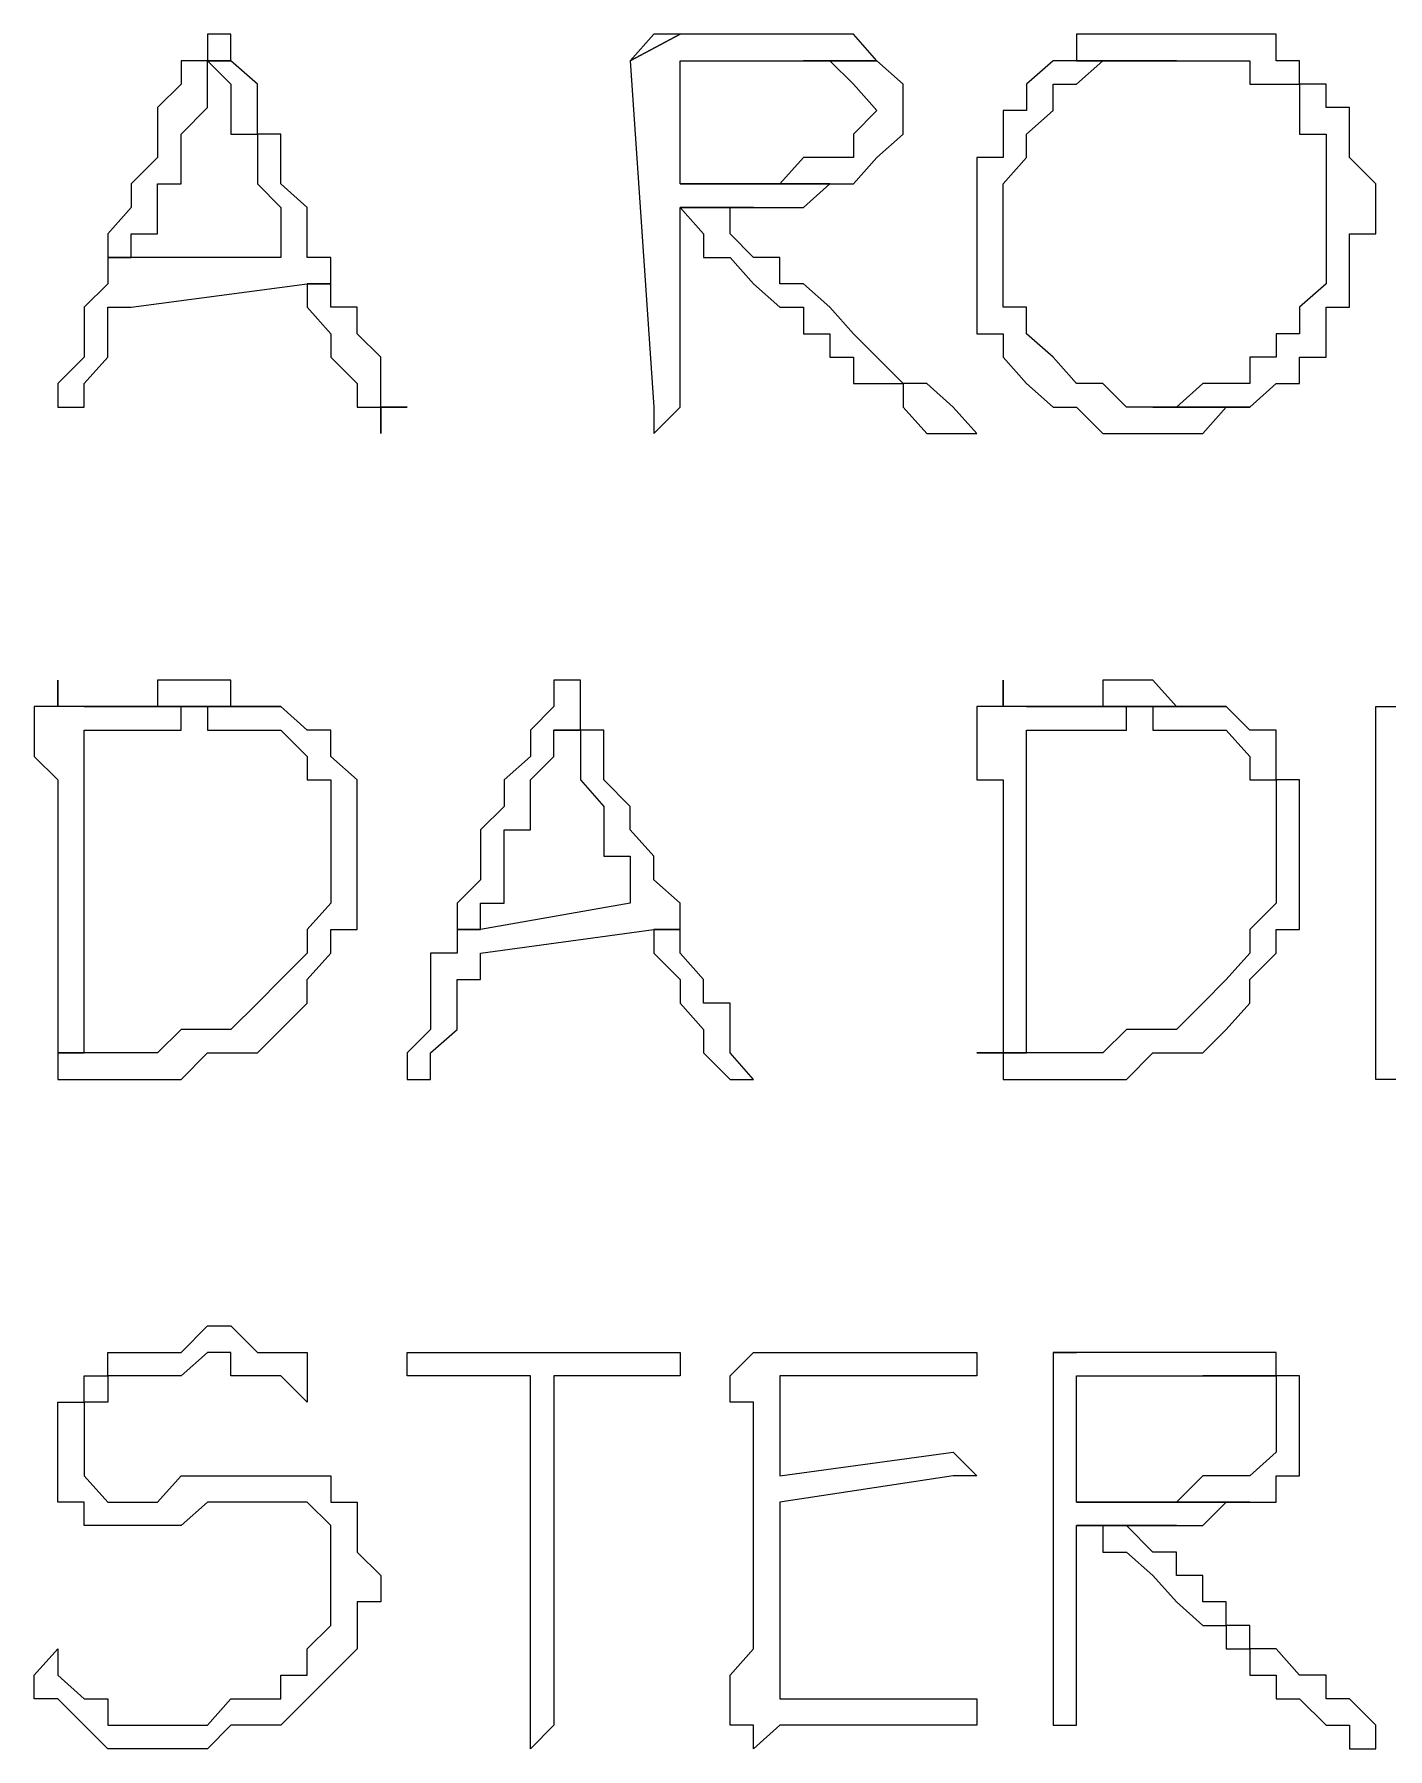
# Model space of a CAD drawing. Header units: millimetres. Extents: x -518.8 to -461.2, y 3.5 to 44.2.
# Drawn here: x -510.9978 to -510.6511, y 30.9962 to 31.4353 of the extents above; entities that cross this region are included whole.
import ezdxf

# ---------------------------------------------------------------- set-up
doc = ezdxf.new("R2010")
doc.units = ezdxf.units.MM
doc.header["$MEASUREMENT"] = 0
doc.layers.add('MYSOLIDS', color=7, linetype='Continuous')

msp = doc.modelspace()

# ---------------------------------------------------------------- linework, layer by layer
at = {"layer": 'MYSOLIDS'}
for points in [[(-510.9534, 31.43529), (-510.9534, 31.43529), (-510.9534, 31.43529), (-510.9534, 31.43529), (-510.9534, 31.42853), (-510.96017, 31.42853), (-510.96017, 31.42251), (-510.96619, 31.4165), (-510.96619, 31.40973), (-510.96619, 31.40371), (-510.97295, 31.39695), (-510.97295, 31.39695), (-510.97295, 31.39093), (-510.97295, 31.39093), (-510.97897, 31.38417), (-510.97897, 31.37815), (-510.97897, 31.37815), (-510.97295, 31.37815), (-510.97295, 31.37815), (-510.97295, 31.38417), (-510.96619, 31.38417), (-510.96619, 31.39093), (-510.96619, 31.39695), (-510.96619, 31.39695), (-510.96017, 31.39695), (-510.96017, 31.40371), (-510.96017, 31.40973), (-510.96017, 31.40973), (-510.9534, 31.4165), (-510.9534, 31.42251), (-510.9534, 31.42853), (-510.94739, 31.42853), (-510.94739, 31.43529), (-510.94739, 31.43529), (-510.9534, 31.43529), (-510.9534, 31.43529)], [(-510.80077, 31.43529), (-510.80077, 31.43529), (-510.80679, 31.43529), (-510.81355, 31.43529), (-510.81355, 31.43529), (-510.81957, 31.43529), (-510.81957, 31.43529), (-510.82634, 31.43529), (-510.83235, 31.43529), (-510.83235, 31.43529), (-510.84513, 31.42853), (-510.83912, 31.3398), (-510.83912, 31.3398), (-510.83912, 31.33304), (-510.83235, 31.3398), (-510.83235, 31.3398), (-510.83235, 31.3398), (-510.83235, 31.39093), (-510.81355, 31.39093), (-510.80679, 31.39093), (-510.80077, 31.39093), (-510.80077, 31.39093), (-510.79401, 31.39695), (-510.79401, 31.39695), (-510.83235, 31.39695), (-510.83235, 31.42853), (-510.83235, 31.42853), (-510.83235, 31.42853), (-510.82634, 31.42853), (-510.81957, 31.42853), (-510.81355, 31.42853), (-510.81355, 31.42853), (-510.80679, 31.42853), (-510.80077, 31.42853), (-510.78198, 31.42853), (-510.78198, 31.42853), (-510.78799, 31.43529), (-510.79401, 31.43529), (-510.79401, 31.43529), (-510.80077, 31.43529), (-510.80077, 31.43529)], [(-510.83912, 31.43529), (-510.83912, 31.43529), (-510.84513, 31.42853), (-510.83235, 31.43529), (-510.83912, 31.43529), (-510.83912, 31.43529), (-510.83912, 31.43529)], [(-510.70528, 31.43529), (-510.70528, 31.43529), (-510.7113, 31.43529), (-510.71807, 31.43529), (-510.71807, 31.43529), (-510.72408, 31.43529), (-510.73085, 31.43529), (-510.73085, 31.42853), (-510.70528, 31.42853), (-510.70528, 31.42853), (-510.69852, 31.42853), (-510.6925, 31.42853), (-510.6925, 31.42853), (-510.68649, 31.42853), (-510.68649, 31.42251), (-510.67972, 31.42251), (-510.67371, 31.42251), (-510.67371, 31.4165), (-510.67371, 31.4165), (-510.67371, 31.40973), (-510.66694, 31.40973), (-510.66694, 31.40371), (-510.66694, 31.39695), (-510.66694, 31.39695), (-510.66694, 31.39093), (-510.66694, 31.39093), (-510.66694, 31.38417), (-510.66694, 31.37815), (-510.66694, 31.37815), (-510.66694, 31.37138), (-510.67371, 31.36537), (-510.67371, 31.36537), (-510.67371, 31.3586), (-510.67972, 31.3586), (-510.67972, 31.35259), (-510.68649, 31.35259), (-510.68649, 31.34582), (-510.6925, 31.34582), (-510.6925, 31.34582), (-510.69852, 31.34582), (-510.70528, 31.3398), (-510.70528, 31.3398), (-510.7113, 31.3398), (-510.68649, 31.3398), (-510.68649, 31.3398), (-510.67972, 31.34582), (-510.67371, 31.34582), (-510.67371, 31.34582), (-510.67371, 31.35259), (-510.66694, 31.35259), (-510.66694, 31.3586), (-510.66694, 31.36537), (-510.66092, 31.36537), (-510.66092, 31.37138), (-510.66092, 31.37138), (-510.66092, 31.37815), (-510.66092, 31.38417), (-510.65416, 31.38417), (-510.65416, 31.39093), (-510.65416, 31.39093), (-510.65416, 31.39695), (-510.66092, 31.40371), (-510.66092, 31.40371), (-510.66092, 31.40973), (-510.66092, 31.4165), (-510.66694, 31.4165), (-510.66694, 31.42251), (-510.67371, 31.42251), (-510.67371, 31.42853), (-510.67371, 31.42853), (-510.67972, 31.42853), (-510.67972, 31.43529), (-510.68649, 31.43529), (-510.6925, 31.43529), (-510.69852, 31.43529), (-510.69852, 31.43529), (-510.70528, 31.43529), (-510.70528, 31.43529)], [(-510.94739, 31.42853), (-510.9534, 31.42853), (-510.94739, 31.42251), (-510.94739, 31.42251), (-510.94739, 31.41574), (-510.94739, 31.40973), (-510.94062, 31.40973), (-510.94062, 31.40371), (-510.94062, 31.39695), (-510.94062, 31.39695), (-510.93461, 31.39093), (-510.93461, 31.38417), (-510.93461, 31.38417), (-510.93461, 31.37815), (-510.97295, 31.37815), (-510.97897, 31.37815), (-510.97897, 31.37138), (-510.98498, 31.36537), (-510.98498, 31.36537), (-510.98498, 31.3586), (-510.98498, 31.3586), (-510.98498, 31.35259), (-510.99175, 31.34582), (-510.99175, 31.3398), (-510.99175, 31.3398), (-510.99175, 31.3398), (-510.98498, 31.3398), (-510.98498, 31.3398), (-510.98498, 31.3398), (-510.98498, 31.34582), (-510.97897, 31.35259), (-510.97897, 31.35259), (-510.97897, 31.35259), (-510.97897, 31.3586), (-510.97897, 31.36537), (-510.97295, 31.36537), (-510.92784, 31.37138), (-510.92183, 31.37138), (-510.92183, 31.37815), (-510.92784, 31.37815), (-510.92784, 31.38417), (-510.92784, 31.39093), (-510.92784, 31.39093), (-510.93461, 31.39695), (-510.93461, 31.40371), (-510.93461, 31.40371), (-510.93461, 31.40973), (-510.94062, 31.40973), (-510.94062, 31.41574), (-510.94062, 31.41574), (-510.94062, 31.42251), (-510.94062, 31.42251), (-510.94739, 31.42853), (-510.94739, 31.42853)], [(-510.78198, 31.42853), (-510.80077, 31.42853), (-510.80077, 31.42853), (-510.79401, 31.42853), (-510.79401, 31.42853), (-510.78799, 31.42251), (-510.78799, 31.42251), (-510.78799, 31.42251), (-510.78198, 31.41574), (-510.78198, 31.41574), (-510.78799, 31.40973), (-510.78799, 31.40973), (-510.78799, 31.40371), (-510.79401, 31.40371), (-510.79401, 31.40371), (-510.80077, 31.40371), (-510.80679, 31.39695), (-510.80679, 31.39695), (-510.81355, 31.39695), (-510.81957, 31.39695), (-510.82634, 31.39695), (-510.82634, 31.39695), (-510.83235, 31.39695), (-510.79401, 31.39695), (-510.78799, 31.39695), (-510.78799, 31.39695), (-510.78198, 31.40371), (-510.78198, 31.40371), (-510.77521, 31.40973), (-510.77521, 31.40973), (-510.77521, 31.41574), (-510.77521, 31.42251), (-510.77521, 31.42251), (-510.78198, 31.42853), (-510.78198, 31.42853), (-510.78198, 31.42853)], [(-510.73085, 31.42853), (-510.73686, 31.42853), (-510.73686, 31.42853), (-510.74363, 31.42251), (-510.74363, 31.42251), (-510.74363, 31.41574), (-510.74964, 31.41574), (-510.74964, 31.40973), (-510.74964, 31.40371), (-510.75641, 31.40371), (-510.75641, 31.39695), (-510.75641, 31.39093), (-510.75641, 31.39093), (-510.75641, 31.38417), (-510.75641, 31.37815), (-510.75641, 31.37815), (-510.75641, 31.37138), (-510.75641, 31.36537), (-510.75641, 31.3586), (-510.74964, 31.3586), (-510.74964, 31.35259), (-510.74964, 31.35259), (-510.74363, 31.34582), (-510.74363, 31.34582), (-510.73686, 31.3398), (-510.73686, 31.3398), (-510.73085, 31.3398), (-510.72408, 31.33304), (-510.72408, 31.33304), (-510.71807, 31.33304), (-510.7113, 31.33304), (-510.7113, 31.33304), (-510.70528, 31.33304), (-510.70528, 31.33304), (-510.69852, 31.33304), (-510.6925, 31.3398), (-510.6925, 31.3398), (-510.68649, 31.3398), (-510.7113, 31.3398), (-510.71807, 31.3398), (-510.71807, 31.3398), (-510.72408, 31.34582), (-510.73085, 31.34582), (-510.73085, 31.34582), (-510.73686, 31.35259), (-510.73686, 31.35259), (-510.73686, 31.35259), (-510.74363, 31.3586), (-510.74363, 31.3586), (-510.74363, 31.36537), (-510.74964, 31.36537), (-510.74964, 31.37138), (-510.74964, 31.37815), (-510.74964, 31.38417), (-510.74964, 31.38417), (-510.74964, 31.39093), (-510.74964, 31.39093), (-510.74964, 31.39695), (-510.74363, 31.40371), (-510.74363, 31.40973), (-510.74363, 31.40973), (-510.73686, 31.41574), (-510.73686, 31.41574), (-510.73686, 31.42251), (-510.73085, 31.42251), (-510.73085, 31.42251), (-510.72408, 31.42853), (-510.71807, 31.42853), (-510.71807, 31.42853), (-510.7113, 31.42853), (-510.70528, 31.42853), (-510.73085, 31.42853), (-510.73085, 31.42853)], [(-510.81355, 31.39093), (-510.83235, 31.39093), (-510.83235, 31.39093), (-510.82634, 31.38417), (-510.82634, 31.37815), (-510.81957, 31.37815), (-510.81355, 31.37138), (-510.81355, 31.37138), (-510.80679, 31.36537), (-510.80679, 31.36537), (-510.80077, 31.36537), (-510.80077, 31.3586), (-510.79401, 31.3586), (-510.79401, 31.35259), (-510.78799, 31.35259), (-510.78799, 31.34582), (-510.78198, 31.34582), (-510.77521, 31.34582), (-510.77521, 31.3398), (-510.76919, 31.33304), (-510.76919, 31.33304), (-510.76243, 31.33304), (-510.76243, 31.33304), (-510.76243, 31.33304), (-510.75641, 31.33304), (-510.75641, 31.33304), (-510.76243, 31.3398), (-510.76243, 31.3398), (-510.76919, 31.34582), (-510.76919, 31.34582), (-510.76919, 31.34582), (-510.77521, 31.34582), (-510.78198, 31.35259), (-510.78198, 31.35259), (-510.78799, 31.3586), (-510.78799, 31.3586), (-510.79401, 31.36537), (-510.79401, 31.36537), (-510.80077, 31.37138), (-510.80077, 31.37138), (-510.80679, 31.37138), (-510.80679, 31.37815), (-510.81355, 31.37815), (-510.81957, 31.38417), (-510.81957, 31.39093), (-510.82634, 31.39093), (-510.82634, 31.39093), (-510.81957, 31.39093), (-510.81355, 31.39093), (-510.81355, 31.39093)], [(-510.92183, 31.37138), (-510.92784, 31.37138), (-510.92784, 31.37138), (-510.92784, 31.36537), (-510.92183, 31.3586), (-510.92183, 31.3586), (-510.92183, 31.35259), (-510.91506, 31.34582), (-510.91506, 31.3398), (-510.90904, 31.3398), (-510.90904, 31.33304), (-510.90904, 31.33304), (-510.90904, 31.3398), (-510.90228, 31.3398), (-510.90904, 31.3398), (-510.90904, 31.34582), (-510.90904, 31.35259), (-510.91506, 31.3586), (-510.91506, 31.36537), (-510.92183, 31.36537), (-510.92183, 31.37138), (-510.92183, 31.37138)], [(-510.99175, 31.26988), (-510.99175, 31.26311), (-510.99777, 31.26311), (-510.99777, 31.2571), (-510.99777, 31.2571), (-510.99777, 31.25033), (-510.99175, 31.24432), (-510.99175, 31.24432), (-510.99175, 31.23755), (-510.99175, 31.23153), (-510.99175, 31.23153), (-510.99175, 31.22477), (-510.99175, 31.21875), (-510.99175, 31.21274), (-510.99175, 31.21274), (-510.99175, 31.20597), (-510.99175, 31.19996), (-510.99175, 31.19319), (-510.99175, 31.19319), (-510.99175, 31.18717), (-510.99175, 31.18041), (-510.99175, 31.17439), (-510.99175, 31.17439), (-510.98498, 31.17439), (-510.98498, 31.18041), (-510.98498, 31.18041), (-510.98498, 31.18717), (-510.98498, 31.19319), (-510.98498, 31.19319), (-510.98498, 31.19996), (-510.98498, 31.20597), (-510.98498, 31.20597), (-510.98498, 31.21274), (-510.98498, 31.21875), (-510.98498, 31.21875), (-510.98498, 31.22477), (-510.98498, 31.23153), (-510.98498, 31.23153), (-510.98498, 31.23755), (-510.98498, 31.24432), (-510.98498, 31.25033), (-510.98498, 31.25033), (-510.98498, 31.2571), (-510.98498, 31.2571), (-510.97897, 31.2571), (-510.97897, 31.2571), (-510.97295, 31.2571), (-510.96619, 31.2571), (-510.96619, 31.2571), (-510.96017, 31.2571), (-510.96017, 31.26311), (-510.93461, 31.26311), (-510.93461, 31.26311), (-510.98498, 31.26311), (-510.99175, 31.26311), (-510.99175, 31.26988), (-510.99175, 31.26988)], [(-510.9534, 31.26988), (-510.96017, 31.26988), (-510.96619, 31.26988), (-510.96619, 31.26311), (-510.96619, 31.26311), (-510.97295, 31.26311), (-510.97897, 31.26311), (-510.98498, 31.26311), (-510.98498, 31.26311), (-510.93461, 31.26311), (-510.94062, 31.26311), (-510.94739, 31.26311), (-510.94739, 31.26988), (-510.9534, 31.26988), (-510.9534, 31.26988)], [(-510.86468, 31.26988), (-510.86468, 31.26988), (-510.86468, 31.26988), (-510.86468, 31.26311), (-510.86468, 31.26311), (-510.8707, 31.2571), (-510.8707, 31.2571), (-510.8707, 31.25033), (-510.87746, 31.24432), (-510.87746, 31.23755), (-510.88348, 31.23153), (-510.88348, 31.22477), (-510.88348, 31.22477), (-510.88348, 31.21875), (-510.88949, 31.21274), (-510.88949, 31.21274), (-510.88949, 31.20597), (-510.88348, 31.20597), (-510.88348, 31.21274), (-510.87746, 31.21274), (-510.87746, 31.21875), (-510.87746, 31.22477), (-510.87746, 31.22477), (-510.87746, 31.23153), (-510.8707, 31.23153), (-510.8707, 31.23755), (-510.8707, 31.23755), (-510.8707, 31.24432), (-510.86468, 31.25033), (-510.86468, 31.25033), (-510.86468, 31.2571), (-510.85792, 31.2571), (-510.85792, 31.26311), (-510.85792, 31.26988), (-510.86468, 31.26988), (-510.86468, 31.26988)], [(-510.74964, 31.26988), (-510.74964, 31.26311), (-510.75641, 31.26311), (-510.75641, 31.2571), (-510.75641, 31.2571), (-510.75641, 31.25033), (-510.75641, 31.24432), (-510.74964, 31.24432), (-510.74964, 31.23755), (-510.74964, 31.23153), (-510.74964, 31.23153), (-510.74964, 31.22477), (-510.74964, 31.21875), (-510.74964, 31.21274), (-510.74964, 31.21274), (-510.74964, 31.20597), (-510.74964, 31.19996), (-510.74964, 31.19319), (-510.74964, 31.19319), (-510.74964, 31.18717), (-510.74964, 31.18041), (-510.74964, 31.17439), (-510.75641, 31.17439), (-510.74363, 31.17439), (-510.74363, 31.18041), (-510.74363, 31.18041), (-510.74363, 31.18717), (-510.74363, 31.19319), (-510.74363, 31.19319), (-510.74363, 31.19996), (-510.74363, 31.20597), (-510.74363, 31.20597), (-510.74363, 31.21274), (-510.74363, 31.21875), (-510.74363, 31.21875), (-510.74363, 31.22477), (-510.74363, 31.23153), (-510.74363, 31.23153), (-510.74363, 31.23755), (-510.74363, 31.24432), (-510.74363, 31.25033), (-510.74363, 31.25033), (-510.74363, 31.2571), (-510.74363, 31.2571), (-510.73686, 31.2571), (-510.73686, 31.2571), (-510.73085, 31.2571), (-510.72408, 31.2571), (-510.72408, 31.2571), (-510.71807, 31.2571), (-510.71807, 31.26311), (-510.6925, 31.26311), (-510.6925, 31.26311), (-510.74363, 31.26311), (-510.74964, 31.26311), (-510.74964, 31.26988), (-510.74964, 31.26988)], [(-510.7113, 31.26988), (-510.71807, 31.26988), (-510.72408, 31.26988), (-510.72408, 31.26311), (-510.73085, 31.26311), (-510.73085, 31.26311), (-510.73686, 31.26311), (-510.74363, 31.26311), (-510.74363, 31.26311), (-510.6925, 31.26311), (-510.69852, 31.26311), (-510.70528, 31.26311), (-510.7113, 31.26988), (-510.7113, 31.26988), (-510.7113, 31.26988)], [(-510.93461, 31.26311), (-510.96017, 31.26311), (-510.9534, 31.26311), (-510.9534, 31.2571), (-510.94739, 31.2571), (-510.94062, 31.2571), (-510.93461, 31.2571), (-510.93461, 31.2571), (-510.92784, 31.25033), (-510.92784, 31.25033), (-510.92784, 31.25033), (-510.92784, 31.24432), (-510.92183, 31.24432), (-510.92183, 31.23755), (-510.92183, 31.23153), (-510.92183, 31.22477), (-510.92183, 31.22477), (-510.92183, 31.21875), (-510.92183, 31.21274), (-510.92784, 31.20597), (-510.92784, 31.20597), (-510.92784, 31.19996), (-510.92784, 31.19996), (-510.93461, 31.19319), (-510.93461, 31.19319), (-510.94062, 31.18717), (-510.94062, 31.18717), (-510.94739, 31.18041), (-510.94739, 31.18041), (-510.9534, 31.18041), (-510.96017, 31.18041), (-510.96619, 31.17439), (-510.96619, 31.17439), (-510.96619, 31.17439), (-510.97295, 31.17439), (-510.97897, 31.17439), (-510.97897, 31.17439), (-510.98498, 31.17439), (-510.99175, 31.17439), (-510.99175, 31.17439), (-510.99175, 31.16762), (-510.99175, 31.16762), (-510.99175, 31.16762), (-510.98498, 31.16762), (-510.97897, 31.16762), (-510.97295, 31.16762), (-510.97295, 31.16762), (-510.96619, 31.16762), (-510.96017, 31.16762), (-510.96017, 31.16762), (-510.9534, 31.17439), (-510.94739, 31.17439), (-510.94739, 31.17439), (-510.94062, 31.17439), (-510.94062, 31.17439), (-510.93461, 31.18041), (-510.93461, 31.18041), (-510.92784, 31.18717), (-510.92784, 31.18717), (-510.92784, 31.19319), (-510.92183, 31.19996), (-510.92183, 31.19996), (-510.92183, 31.20597), (-510.91506, 31.20597), (-510.91506, 31.21274), (-510.91506, 31.21875), (-510.91506, 31.22477), (-510.91506, 31.22477), (-510.91506, 31.22477), (-510.91506, 31.23153), (-510.91506, 31.23755), (-510.91506, 31.24432), (-510.91506, 31.24432), (-510.92183, 31.25033), (-510.92183, 31.2571), (-510.92784, 31.2571), (-510.92784, 31.2571), (-510.92784, 31.2571), (-510.93461, 31.26311), (-510.93461, 31.26311)], [(-510.6925, 31.26311), (-510.71807, 31.26311), (-510.7113, 31.26311), (-510.7113, 31.2571), (-510.70528, 31.2571), (-510.69852, 31.2571), (-510.6925, 31.2571), (-510.6925, 31.2571), (-510.68649, 31.25033), (-510.68649, 31.25033), (-510.68649, 31.25033), (-510.68649, 31.24432), (-510.67972, 31.24432), (-510.67972, 31.23755), (-510.67972, 31.23153), (-510.67972, 31.22477), (-510.67972, 31.22477), (-510.67972, 31.21875), (-510.67972, 31.21274), (-510.68649, 31.20597), (-510.68649, 31.20597), (-510.68649, 31.19996), (-510.68649, 31.19996), (-510.6925, 31.19319), (-510.6925, 31.19319), (-510.69852, 31.18717), (-510.69852, 31.18717), (-510.70528, 31.18041), (-510.70528, 31.18041), (-510.7113, 31.18041), (-510.71807, 31.18041), (-510.72408, 31.17439), (-510.72408, 31.17439), (-510.72408, 31.17439), (-510.73085, 31.17439), (-510.73686, 31.17439), (-510.73686, 31.17439), (-510.74363, 31.17439), (-510.75641, 31.17439), (-510.74964, 31.17439), (-510.74964, 31.16762), (-510.74964, 31.16762), (-510.74964, 31.16762), (-510.74363, 31.16762), (-510.73686, 31.16762), (-510.73085, 31.16762), (-510.73085, 31.16762), (-510.72408, 31.16762), (-510.71807, 31.16762), (-510.71807, 31.16762), (-510.7113, 31.17439), (-510.70528, 31.17439), (-510.70528, 31.17439), (-510.69852, 31.17439), (-510.69852, 31.17439), (-510.6925, 31.18041), (-510.6925, 31.18041), (-510.68649, 31.18717), (-510.68649, 31.18717), (-510.68649, 31.19319), (-510.67972, 31.19996), (-510.67972, 31.19996), (-510.67972, 31.20597), (-510.67371, 31.20597), (-510.67371, 31.21274), (-510.67371, 31.21875), (-510.67371, 31.22477), (-510.67371, 31.22477), (-510.67371, 31.22477), (-510.67371, 31.23153), (-510.67371, 31.23755), (-510.67371, 31.24432), (-510.67972, 31.24432), (-510.67972, 31.25033), (-510.67972, 31.2571), (-510.68649, 31.2571), (-510.68649, 31.2571), (-510.68649, 31.2571), (-510.6925, 31.26311), (-510.6925, 31.26311)], [(-510.64814, 31.16762), (-510.65416, 31.16762), (-510.65416, 31.16762), (-510.65416, 31.17439), (-510.65416, 31.17439), (-510.65416, 31.17439), (-510.65416, 31.18041), (-510.65416, 31.18041), (-510.65416, 31.18717), (-510.65416, 31.19319), (-510.65416, 31.19996), (-510.65416, 31.19996), (-510.65416, 31.20597), (-510.65416, 31.21274), (-510.65416, 31.21274), (-510.65416, 31.21875), (-510.65416, 31.22477), (-510.65416, 31.22477), (-510.65416, 31.23153), (-510.65416, 31.23755), (-510.65416, 31.24432), (-510.65416, 31.24432), (-510.65416, 31.25033), (-510.65416, 31.2571), (-510.65416, 31.2571), (-510.65416, 31.26311), (-510.65416, 31.26311), (-510.65416, 31.26311), (-510.65416, 31.26311), (-510.64814, 31.26311)], [(-510.85792, 31.2571), (-510.86468, 31.2571), (-510.85792, 31.2571), (-510.85792, 31.25033), (-510.85792, 31.24432), (-510.85792, 31.24432), (-510.8519, 31.23755), (-510.8519, 31.23153), (-510.8519, 31.23153), (-510.8519, 31.22477), (-510.84513, 31.22477), (-510.84513, 31.21875), (-510.84513, 31.21274), (-510.84513, 31.21274), (-510.88348, 31.20597), (-510.88949, 31.20597), (-510.88949, 31.19996), (-510.89626, 31.19996), (-510.89626, 31.19319), (-510.89626, 31.18717), (-510.89626, 31.18717), (-510.89626, 31.18041), (-510.90228, 31.17439), (-510.90228, 31.17439), (-510.90228, 31.17439), (-510.90228, 31.16762), (-510.89626, 31.16762), (-510.89626, 31.16762), (-510.89626, 31.16762), (-510.89626, 31.17439), (-510.88949, 31.18041), (-510.88949, 31.18041), (-510.88949, 31.18717), (-510.88949, 31.19319), (-510.88348, 31.19319), (-510.88348, 31.19996), (-510.83912, 31.20597), (-510.83235, 31.20597), (-510.83235, 31.20597), (-510.83235, 31.21274), (-510.83912, 31.21875), (-510.83912, 31.21875), (-510.83912, 31.22477), (-510.84513, 31.23153), (-510.84513, 31.23153), (-510.84513, 31.23755), (-510.84513, 31.23755), (-510.8519, 31.24432), (-510.8519, 31.24432), (-510.8519, 31.24432), (-510.8519, 31.25033), (-510.8519, 31.2571), (-510.85792, 31.2571), (-510.85792, 31.2571)], [(-510.83235, 31.20597), (-510.83912, 31.20597), (-510.83912, 31.19996), (-510.83912, 31.19996), (-510.83235, 31.19319), (-510.83235, 31.18717), (-510.83235, 31.18717), (-510.82634, 31.18041), (-510.82634, 31.17439), (-510.81957, 31.16762), (-510.81957, 31.16762), (-510.81957, 31.16762), (-510.81957, 31.16762), (-510.81355, 31.16762), (-510.81957, 31.17439), (-510.81957, 31.18041), (-510.81957, 31.18717), (-510.82634, 31.18717), (-510.82634, 31.19319), (-510.83235, 31.19996), (-510.83235, 31.20597), (-510.83235, 31.20597)], [(-510.92784, 31.08492), (-510.92784, 31.08492), (-510.92784, 31.08492), (-510.93461, 31.09168), (-510.93461, 31.09168), (-510.93461, 31.09168), (-510.94062, 31.09168), (-510.94739, 31.09168), (-510.94739, 31.0977), (-510.94739, 31.0977), (-510.9534, 31.0977), (-510.96017, 31.09168), (-510.96619, 31.09168), (-510.96619, 31.09168), (-510.97295, 31.09168), (-510.97897, 31.09168), (-510.97897, 31.08492), (-510.98498, 31.08492), (-510.98498, 31.0789), (-510.98498, 31.07214), (-510.98498, 31.07214), (-510.98498, 31.06612), (-510.98498, 31.06612), (-510.97897, 31.05935), (-510.97295, 31.05935), (-510.97295, 31.05935), (-510.97295, 31.05935), (-510.96619, 31.05935), (-510.96017, 31.06612), (-510.9534, 31.06612), (-510.9534, 31.06612), (-510.94739, 31.06612), (-510.94739, 31.06612), (-510.94062, 31.06612), (-510.93461, 31.06612), (-510.93461, 31.06612), (-510.92784, 31.06612), (-510.92183, 31.06612), (-510.92183, 31.05935), (-510.91506, 31.05935), (-510.91506, 31.05935), (-510.91506, 31.05334), (-510.91506, 31.04657), (-510.90904, 31.04056), (-510.90904, 31.04056), (-510.90904, 31.03379), (-510.91506, 31.03379), (-510.91506, 31.02777), (-510.91506, 31.02176), (-510.91506, 31.02176), (-510.92183, 31.01499), (-510.92183, 31.01499), (-510.92784, 31.00898), (-510.92784, 31.00898), (-510.92784, 31.00898), (-510.93461, 31.00221), (-510.94062, 31.00221), (-510.94062, 31.00221), (-510.94739, 31.00221), (-510.9534, 30.9962), (-510.9534, 30.9962), (-510.96017, 30.9962), (-510.96619, 30.9962), (-510.96619, 30.9962), (-510.97295, 30.9962), (-510.97897, 30.9962), (-510.98498, 31.00221), (-510.98498, 31.00221), (-510.98498, 31.00221), (-510.99175, 31.00898), (-510.99777, 31.00898), (-510.99777, 31.01499), (-510.99777, 31.01499), (-510.99777, 31.01499), (-510.99777, 31.01499), (-510.99175, 31.02176), (-510.99175, 31.02176), (-510.99175, 31.01499), (-510.99175, 31.01499), (-510.99175, 31.01499), (-510.99175, 31.01499), (-510.98498, 31.00898), (-510.98498, 31.00898), (-510.97897, 31.00898), (-510.97897, 31.00221), (-510.97295, 31.00221), (-510.96619, 31.00221), (-510.96017, 31.00221), (-510.96017, 31.00221), (-510.9534, 31.00221), (-510.94739, 31.00898), (-510.94739, 31.00898), (-510.94062, 31.00898), (-510.93461, 31.00898), (-510.93461, 31.01499), (-510.93461, 31.01499), (-510.92784, 31.01499), (-510.92784, 31.02176), (-510.92183, 31.02777), (-510.92183, 31.02777), (-510.92183, 31.03379), (-510.92183, 31.03379), (-510.92183, 31.04056), (-510.92183, 31.04657), (-510.92183, 31.05334), (-510.92183, 31.05334), (-510.92183, 31.05334), (-510.92784, 31.05935), (-510.93461, 31.05935), (-510.93461, 31.05935), (-510.94062, 31.05935), (-510.94062, 31.05935), (-510.94739, 31.05935), (-510.9534, 31.05935), (-510.9534, 31.05935), (-510.96017, 31.05334), (-510.96619, 31.05334), (-510.97295, 31.05334), (-510.97295, 31.05334), (-510.97897, 31.05334), (-510.98498, 31.05334), (-510.98498, 31.05935), (-510.99175, 31.05935), (-510.99175, 31.05935), (-510.99175, 31.06612), (-510.99175, 31.07214), (-510.99175, 31.07214), (-510.99175, 31.0789), (-510.99175, 31.0789), (-510.99175, 31.08492), (-510.98498, 31.08492), (-510.98498, 31.09168), (-510.97897, 31.09168), (-510.97897, 31.0977), (-510.97295, 31.0977), (-510.97295, 31.0977), (-510.96619, 31.0977), (-510.96017, 31.0977), (-510.9534, 31.10447), (-510.9534, 31.10447), (-510.94739, 31.10447), (-510.94739, 31.10447), (-510.94062, 31.0977), (-510.93461, 31.0977), (-510.93461, 31.0977), (-510.92784, 31.0977), (-510.92784, 31.09168), (-510.92784, 31.09168), (-510.92784, 31.08492), (-510.92784, 31.08492), (-510.92784, 31.08492), (-510.92784, 31.08492), (-510.92784, 31.08492), (-510.92784, 31.08492), (-510.92784, 31.08492)], [(-510.83235, 31.0977), (-510.83235, 31.0977), (-510.83235, 31.0977), (-510.83235, 31.0977), (-510.83235, 31.0977), (-510.83235, 31.0977), (-510.83235, 31.0977), (-510.83235, 31.0977), (-510.83235, 31.09168), (-510.83235, 31.09168), (-510.86468, 31.09168), (-510.86468, 31.00221), (-510.86468, 31.00221), (-510.86468, 31.00221), (-510.8707, 30.9962), (-510.8707, 30.9962), (-510.8707, 31.00221), (-510.8707, 31.00221), (-510.8707, 31.00221), (-510.8707, 31.00221), (-510.8707, 31.09168), (-510.87746, 31.09168), (-510.88348, 31.09168), (-510.88949, 31.09168), (-510.89626, 31.09168), (-510.89626, 31.09168), (-510.89626, 31.09168), (-510.89626, 31.09168), (-510.90228, 31.09168), (-510.90228, 31.09168), (-510.90228, 31.09168), (-510.90228, 31.09168), (-510.90228, 31.0977), (-510.90228, 31.0977), (-510.89626, 31.0977), (-510.89626, 31.0977), (-510.89626, 31.0977), (-510.88949, 31.0977), (-510.88949, 31.0977), (-510.88348, 31.0977), (-510.87746, 31.0977), (-510.8707, 31.0977), (-510.8707, 31.0977), (-510.83235, 31.0977), (-510.83235, 31.0977), (-510.83235, 31.0977)], [(-510.80679, 31.06612), (-510.76243, 31.07214), (-510.76243, 31.07214), (-510.76243, 31.07214), (-510.76243, 31.07214), (-510.75641, 31.06612), (-510.75641, 31.06612), (-510.75641, 31.06612), (-510.75641, 31.06612), (-510.76243, 31.06612), (-510.76243, 31.06612), (-510.80679, 31.05935), (-510.80679, 31.05935), (-510.80679, 31.05935), (-510.80679, 31.05334), (-510.80679, 31.05334), (-510.80679, 31.05334), (-510.80679, 31.04657), (-510.80679, 31.04056), (-510.80679, 31.03379), (-510.80679, 31.03379), (-510.80679, 31.02777), (-510.80679, 31.02777), (-510.80679, 31.02176), (-510.80679, 31.01499), (-510.80679, 31.01499), (-510.80679, 31.00898), (-510.80679, 31.00898), (-510.80679, 31.00898), (-510.80077, 31.00898), (-510.79401, 31.00898), (-510.78799, 31.00898), (-510.78799, 31.00898), (-510.78198, 31.00898), (-510.78198, 31.00898), (-510.77521, 31.00898), (-510.76919, 31.00898), (-510.76919, 31.00898), (-510.76243, 31.00898), (-510.76243, 31.00898), (-510.75641, 31.00898), (-510.75641, 31.00898), (-510.75641, 31.00898), (-510.75641, 31.00898), (-510.75641, 31.00221), (-510.76243, 31.00221), (-510.76243, 31.00221), (-510.76919, 31.00221), (-510.77521, 31.00221), (-510.77521, 31.00221), (-510.78198, 31.00221), (-510.78799, 31.00221), (-510.79401, 31.00221), (-510.79401, 31.00221), (-510.80077, 31.00221), (-510.80679, 31.00221), (-510.80679, 31.00221), (-510.81355, 30.9962), (-510.81355, 30.9962), (-510.81355, 31.00221), (-510.81355, 31.00221), (-510.81957, 31.00221), (-510.81957, 31.00221), (-510.81957, 31.00898), (-510.81957, 31.00898), (-510.81957, 31.01499), (-510.81355, 31.02176), (-510.81355, 31.02176), (-510.81355, 31.02777), (-510.81355, 31.03379), (-510.81355, 31.04056), (-510.81355, 31.04056), (-510.81355, 31.04657), (-510.81355, 31.05334), (-510.81355, 31.05334), (-510.81355, 31.05935), (-510.81355, 31.06612), (-510.81355, 31.06612), (-510.81355, 31.07214), (-510.81355, 31.0789), (-510.81355, 31.08492), (-510.81957, 31.08492), (-510.81957, 31.09168), (-510.81957, 31.09168), (-510.81957, 31.09168), (-510.81355, 31.0977), (-510.81355, 31.0977), (-510.81355, 31.0977), (-510.81355, 31.0977), (-510.80679, 31.0977), (-510.80077, 31.0977), (-510.79401, 31.0977), (-510.79401, 31.0977), (-510.79401, 31.0977), (-510.78799, 31.0977), (-510.78198, 31.0977), (-510.78198, 31.0977), (-510.77521, 31.0977), (-510.76919, 31.0977), (-510.76243, 31.0977), (-510.76243, 31.0977), (-510.75641, 31.0977), (-510.75641, 31.0977), (-510.75641, 31.0977), (-510.75641, 31.0977), (-510.75641, 31.0977), (-510.75641, 31.0977), (-510.75641, 31.0977), (-510.75641, 31.09168), (-510.76243, 31.09168), (-510.76243, 31.09168), (-510.76919, 31.09168), (-510.77521, 31.09168), (-510.78198, 31.09168), (-510.78799, 31.09168), (-510.79401, 31.09168), (-510.80077, 31.09168), (-510.80077, 31.09168), (-510.80679, 31.09168), (-510.80679, 31.09168), (-510.80679, 31.08492), (-510.80679, 31.0789), (-510.80679, 31.0789), (-510.80679, 31.07214), (-510.80679, 31.07214), (-510.80679, 31.06612), (-510.80679, 31.06612), (-510.80679, 31.06612), (-510.80679, 31.06612)], [(-510.69852, 31.0977), (-510.69852, 31.0977), (-510.69852, 31.0977), (-510.70528, 31.0977), (-510.7113, 31.0977), (-510.7113, 31.0977), (-510.71807, 31.0977), (-510.71807, 31.0977), (-510.72408, 31.0977), (-510.73085, 31.0977), (-510.73686, 31.0977), (-510.73686, 31.00221), (-510.73686, 31.00221), (-510.73085, 31.00221), (-510.73085, 31.00221), (-510.73085, 31.00221), (-510.73085, 31.00221), (-510.73085, 31.05334), (-510.70528, 31.05334), (-510.70528, 31.05334), (-510.69852, 31.05334), (-510.6925, 31.05935), (-510.68649, 31.05935), (-510.68649, 31.05935), (-510.73085, 31.05935), (-510.73085, 31.09168), (-510.73085, 31.09168), (-510.72408, 31.09168), (-510.71807, 31.09168), (-510.7113, 31.09168), (-510.7113, 31.09168), (-510.70528, 31.09168), (-510.69852, 31.09168), (-510.69852, 31.09168), (-510.67972, 31.09168), (-510.67972, 31.0977), (-510.67972, 31.0977), (-510.68649, 31.0977), (-510.6925, 31.0977), (-510.69852, 31.0977), (-510.69852, 31.0977)], [(-510.73085, 31.0977), (-510.73686, 31.0977), (-510.73686, 31.0977), (-510.73085, 31.0977), (-510.73085, 31.0977), (-510.73085, 31.0977), (-510.73085, 31.0977)], [(-510.67972, 31.09168), (-510.69852, 31.09168), (-510.69852, 31.09168), (-510.6925, 31.09168), (-510.68649, 31.09168), (-510.67972, 31.09168), (-510.67972, 31.08492), (-510.67972, 31.08492), (-510.67972, 31.0789), (-510.67972, 31.0789), (-510.67972, 31.07214), (-510.67972, 31.07214), (-510.68649, 31.06612), (-510.6925, 31.06612), (-510.6925, 31.06612), (-510.6925, 31.06612), (-510.69852, 31.06612), (-510.70528, 31.05935), (-510.70528, 31.05935), (-510.7113, 31.05935), (-510.71807, 31.05935), (-510.72408, 31.05935), (-510.73085, 31.05935), (-510.68649, 31.05935), (-510.67972, 31.05935), (-510.67972, 31.05935), (-510.67972, 31.06612), (-510.67371, 31.06612), (-510.67371, 31.07214), (-510.67371, 31.07214), (-510.67371, 31.0789), (-510.67371, 31.08492), (-510.67371, 31.08492), (-510.67371, 31.09168), (-510.67972, 31.09168), (-510.67972, 31.09168)], [(-510.70528, 31.05334), (-510.73085, 31.05334), (-510.72408, 31.05334), (-510.72408, 31.04657), (-510.71807, 31.04657), (-510.7113, 31.04056), (-510.7113, 31.04056), (-510.70528, 31.03379), (-510.70528, 31.03379), (-510.69852, 31.02777), (-510.6925, 31.02777), (-510.6925, 31.02176), (-510.68649, 31.02176), (-510.68649, 31.01499), (-510.67972, 31.01499), (-510.67972, 31.01499), (-510.67972, 31.00898), (-510.67371, 31.00898), (-510.66694, 31.00221), (-510.66092, 31.00221), (-510.66092, 30.9962), (-510.66092, 30.9962), (-510.65416, 30.9962), (-510.65416, 30.9962), (-510.65416, 31.00221), (-510.65416, 31.00221), (-510.65416, 31.00221), (-510.66092, 31.00898), (-510.66092, 31.00898), (-510.66694, 31.00898), (-510.66694, 31.00898), (-510.66694, 31.01499), (-510.67371, 31.01499), (-510.67371, 31.01499), (-510.67972, 31.02176), (-510.68649, 31.02176), (-510.68649, 31.02777), (-510.6925, 31.02777), (-510.6925, 31.03379), (-510.69852, 31.03379), (-510.69852, 31.04056), (-510.70528, 31.04056), (-510.70528, 31.04657), (-510.7113, 31.04657), (-510.71807, 31.05334), (-510.71807, 31.05334), (-510.71807, 31.05334), (-510.7113, 31.05334), (-510.70528, 31.05334), (-510.70528, 31.05334)]]:
    msp.add_lwpolyline(points, dxfattribs=at)

doc.saveas('drawing.dxf')
